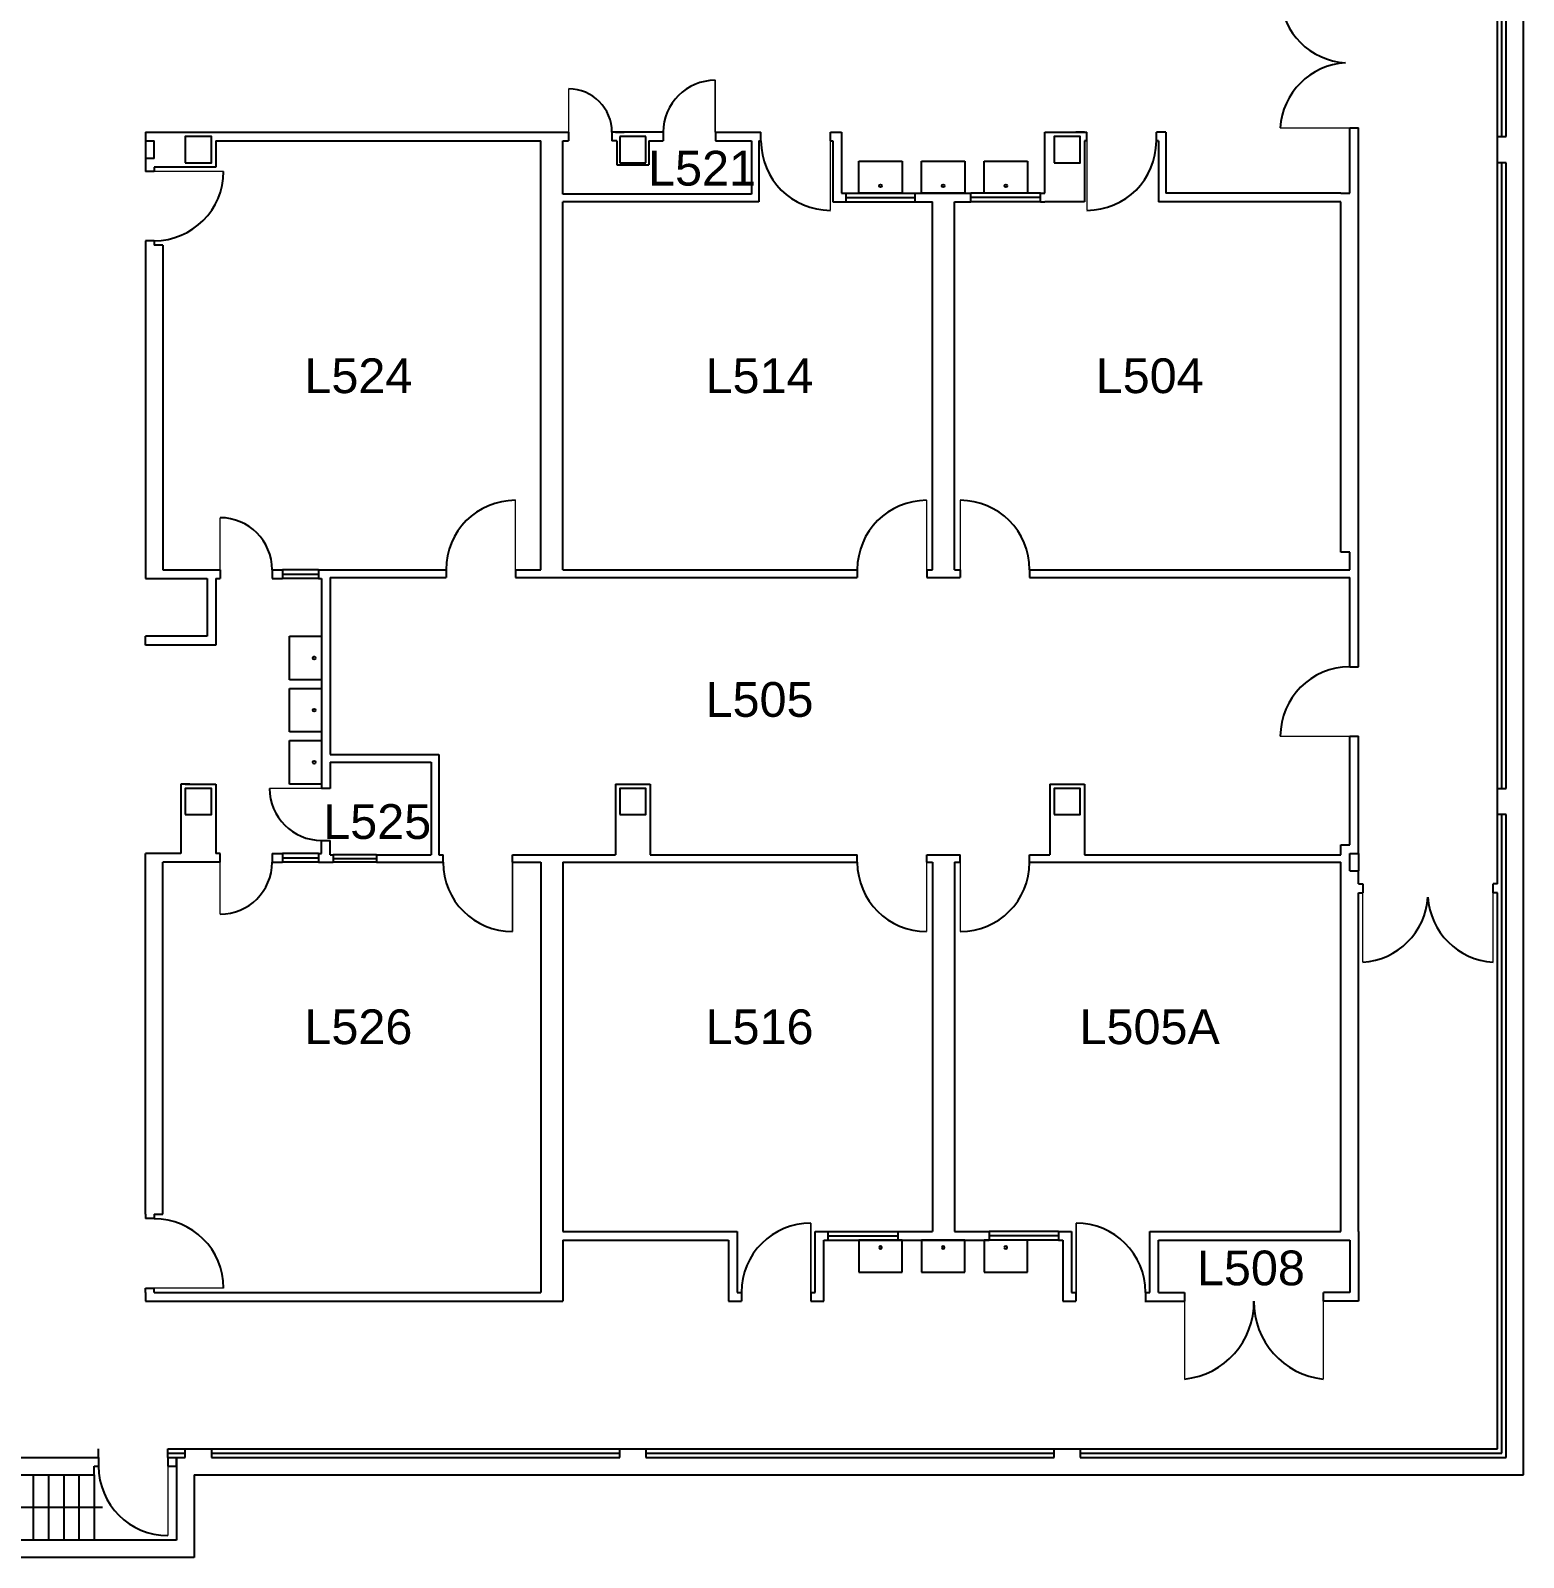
# Model space of a CAD drawing. Header units: inches. Extents: x -3235 to 3296, y 72 to 2924.
# Drawn here: x 2265 to 3296, y 90 to 1144 of the extents above; entities that cross this region are included whole.
import ezdxf
from ezdxf.enums import TextEntityAlignment as Align

# ---------------------------------------------------------------- set-up
doc = ezdxf.new("R2010")
doc.units = ezdxf.units.IN
doc.header["$LTSCALE"] = 48
doc.header["$MEASUREMENT"] = 0
doc.layers.get('0').update_dxf_attribs({"linetype": 'CONTINUOUS'})
for name, color, linetype in [('A-ANNO-ROOM', 4, 'CONTINUOUS'), ('A-ANNO-TEXT', 4, 'CONTINUOUS'), ('A-COLS', 5, 'CONTINUOUS'), ('A-DOOR', 2, 'CONTINUOUS'), ('A-FLOR-PFIX', 2, 'CONTINUOUS'), ('A-FLOR-STRS', 2, 'CONTINUOUS'), ('A-GLAZ', 2, 'CONTINUOUS'), ('A-GLAZ-SILL', 1, 'CONTINUOUS'), ('A-WALL-FULL', 6, 'CONTINUOUS')]:
    doc.layers.add(name, color=color, linetype=linetype)
doc.styles.add('ARIAL', font='arial.ttf')

# ---------------------------------------------------------------- blocks, each defined once
blk = doc.blocks.new('BOX')
at = {"layer": 'A-COLS'}
blk.add_lwpolyline([(-9, -9), (9, -9), (9, 9), (-9, 9), (-9, -9)], dxfattribs=at)
blk = doc.blocks.new('SCR-SINK')
for p, q in [((0, 15), (22, 15)), ((0, -15), (0, 15)), ((22, 15), (22, -15)), ((22, -15), (0, -15))]:
    blk.add_line(p, q)
blk.add_circle((5, 0), 1)
blk = doc.blocks.new('SP1')
blk.add_line((-0.5, 0), (0.5, 0))

msp = doc.modelspace()

# ---------------------------------------------------------------- linework, layer by layer
at = {"layer": 'A-ANNO-TEXT'}
msp.add_line((2314.4, 124), (2201.3, 124), dxfattribs=at)
at = {"layer": 'A-COLS'}
for p, q in [((2689.5, 1070.5), (2671.5, 1070.5)), ((2671.5, 1070.5), (2671.5, 1052.5)), ((2689.5, 1052.5), (2689.5, 1070.5)), ((2671.5, 1052.5), (2689.5, 1052.5))]:
    msp.add_line(p, q, dxfattribs=at)
for points in [[(2971.5, 1052.5), (2989.5, 1052.5), (2989.5, 1070.5), (2971.5, 1070.5), (2971.5, 1052.5)], [(2371.5, 602.5), (2389.5, 602.5), (2389.5, 620.5), (2371.5, 620.5), (2371.5, 602.5)]]:
    msp.add_lwpolyline(points, dxfattribs=at)
at = {"layer": 'A-DOOR'}
for points, const_width in [([(2737.4, 1073.5), (2737.4, 1109.5)], 1), ([(2636.2, 1073.5), (2636.2, 1103.5)], 0.75), ([(3175.5, 1076.5), (3127.5, 1076.5)], 1), ([(2816.9, 1067.5), (2816.9, 1019.5)], 1), ([(2994.1, 1067.5), (2994.1, 1019.5)], 1), ([(2350, 1046.5), (2398, 1046.5)], 1), ([(2599.4, 771.5), (2599.4, 819.5)], 1), ([(2883.4, 771.5), (2883.4, 819.5)], 1), ([(2906.6, 771.5), (2906.6, 819.5)], 1), ([(2395.5, 771.5), (2395.5, 807.5)], 1), ([(3175.5, 656.5), (3127.5, 656.5)], 1), ([(2465.5, 620.5), (2429.5, 620.5)], 1), ([(2395.5, 569.5), (2395.5, 533.5)], 1), ([(2597.4, 569.5), (2597.4, 521.5)], 1), ([(2883.4, 569.5), (2883.4, 521.5)], 1), ([(2906.6, 569.5), (2906.6, 521.5)], 1), ([(3184.5, 548.5), (3184.5, 500.5)], 1), ([(3274.5, 548.5), (3274.5, 500.5)], 1), ([(2803.4, 272.5), (2803.4, 320.5)], 1), ([(2986.6, 272.5), (2986.6, 320.5)], 1), ([(2350, 275.5), (2398, 275.5)], 1), ([(3061.5, 266.5), (3061.5, 212.5)], 1), ([(3157.3, 266.5), (3157.3, 212.5)], 1), ([(2359.5, 152.5), (2359.5, 104.5)], 1)]:
    msp.add_lwpolyline(points, dxfattribs=dict(at, const_width=const_width))
for centre, radius, start, end in [((3175.5, 1169.5), 48.1, 183.5763, 266.4237), ((3175.5, 1073.5), 48.1, 93.5763, 176.4237), ((2737.4, 1073.5), 35.9, 90, 180), ((2636.1, 1073.5), 30, 0, 89.8992), ((2816.9, 1067.5), 47.9, 180, 270), ((2994.1, 1067.5), 47.9, 270, 0), ((2350, 1046.5), 47.9, 270, 0), ((2599.4, 771.5), 47.9, 90, 180), ((2883.4, 771.5), 47.9, 90, 180), ((2906.6, 771.5), 47.9, 0, 90), ((2395.5, 771.5), 35.9, 0, 90), ((3175.5, 656.5), 47.9, 90, 180), ((2465.5, 620.5), 35.9, 180, 270), ((2395.5, 569.5), 35.9, 270, 0), ((2597.4, 569.5), 47.9, 180, 270), ((2883.4, 569.5), 47.9, 180, 270), ((2906.6, 569.5), 47.9, 270, 0), ((3181.5, 548.5), 48.1, 273.5763, 356.4237), ((3277.5, 548.5), 48.1, 183.5763, 266.4237), ((2350, 275.5), 47.9, 0, 90), ((2803.4, 272.5), 47.9, 90, 180), ((2986.6, 272.5), 47.9, 0, 90), ((3056.1, 265.7), 53.3, 275.8478, 0.8975), ((3162.7, 265.7), 53.3, 179.1025, 264.1522), ((2359.5, 152.5), 47.9, 180, 270)]:
    msp.add_arc(centre, radius, start, end, dxfattribs=at)
at = {"layer": 'A-FLOR-STRS'}
for p, q in [((2266.5, 146.5), (2266.5, 101.5)), ((2277, 146.5), (2277, 101.5)), ((2287.5, 146.5), (2287.5, 101.5)), ((2298, 146.5), (2298, 101.5)), ((2308.5, 146.5), (2308.5, 101.5))]:
    msp.add_line(p, q, dxfattribs=at)
at = {"layer": 'A-GLAZ'}
for p, q in [((2827.5, 1031.5), (2875.5, 1031.5)), ((2827.5, 1028.5), (2875.5, 1028.5)), ((2827.5, 1025.5), (2875.5, 1025.5)), ((2962, 1031.5), (2914, 1031.5)), ((2962, 1028.5), (2914, 1028.5)), ((2962, 1025.5), (2914, 1025.5)), ((2815.5, 314.5), (2863.5, 314.5)), ((2815.5, 311.5), (2863.5, 311.5)), ((2815.5, 308.5), (2863.5, 308.5)), ((2974.5, 314.5), (2926.5, 314.5)), ((2974.5, 311.5), (2926.5, 311.5)), ((2974.5, 308.5), (2926.5, 308.5))]:
    msp.add_line(p, q, dxfattribs=at)
at = {"layer": 'A-GLAZ-SILL'}
for p, q in [((2463.5, 771.5), (2438.5, 771.5)), ((2463.5, 765.5), (2438.5, 765.5)), ((2463.5, 575.5), (2438.5, 575.5)), ((2463.5, 569.5), (2438.5, 569.5)), ((2503.5, 574.7), (2473.5, 574.7)), ((2503.5, 569.5), (2473.5, 569.5))]:
    msp.add_line(p, q, dxfattribs=at)
at = {"layer": 'A-WALL-FULL'}
for p, q in [((3295.5, 146.5), (3295.5, 2573.5)), ((3280.5, 1070.5), (3280.5, 1352.5)), ((3283.5, 1070.5), (3283.5, 1352.5)), ((3277.5, 1070.5), (3277.5, 1220.5)), ((3175.5, 1031.5), (3175.5, 1076.5)), ((3175.5, 1076.5), (3181.5, 1076.5)), ((3181.5, 1031.5), (3181.5, 1076.5)), ((2344, 1073.5), (2636.1, 1073.5)), ((2344, 1073.5), (2344, 1049.5)), ((2344, 1067.5), (2350, 1067.5)), ((2350, 1055.5), (2350, 1067.5)), ((2392.5, 1067.5), (2392.5, 1049.5)), ((2392.5, 1067.5), (2616.9, 1067.5)), ((2616.9, 771.5), (2616.9, 1067.5)), ((2632.1, 1067.5), (2636.1, 1067.5)), ((2632.1, 1030.8), (2632.1, 1067.5)), ((2636.1, 1073.5), (2636.1, 1067.5)), ((2666.1, 1073.5), (2666.1, 1067.5)), ((2701.5, 1073.5), (2666.1, 1073.5)), ((2669.5, 1067.5), (2666.1, 1067.5)), ((2668.5, 1073.5), (2674.5, 1073.5)), ((2669.5, 1067.5), (2669.5, 1051)), ((2691.5, 1067.5), (2701.5, 1067.5)), ((2691.5, 1067.5), (2691.5, 1051)), ((2701.5, 1073.5), (2701.5, 1067.5)), ((2737.5, 1073.5), (2737.5, 1067.5)), ((2737.5, 1073.5), (2769, 1073.5)), ((2737.5, 1067.5), (2762.4, 1067.5)), ((2762.4, 1067.5), (2762.4, 1030.8)), ((2767.6, 1067.5), (2767.6, 1025.5)), ((2767.6, 1067.5), (2769, 1067.5)), ((2769, 1067.5), (2769, 1073.5)), ((2816.5, 1067.5), (2818.5, 1067.5)), ((2817, 1067.5), (2817, 1073.5)), ((2817, 1073.5), (2824.5, 1073.5)), ((2818.5, 1067.5), (2818.5, 1025.5)), ((2824.5, 1073.5), (2824.5, 1031.5)), ((2965, 1073.5), (2994, 1073.5)), ((2965, 1031.5), (2965, 1073.5)), ((2992.5, 1073.5), (2986.5, 1073.5)), ((2992.5, 1067.5), (2992.5, 1025.5)), ((2994.5, 1067.5), (2992.5, 1067.5)), ((2994, 1067.5), (2994, 1073.5)), ((3042, 1067.5), (3042, 1073.5)), ((3048.6, 1073.5), (3042, 1073.5)), ((3043.4, 1067.5), (3042, 1067.5)), ((3043.4, 1067.5), (3043.4, 1025.5)), ((3048.6, 1073.5), (3048.6, 1031.5)), ((2350, 1055.5), (2344, 1055.5)), ((2344, 1049.5), (2344, 1046.5)), ((2350, 1046.5), (2344, 1046.5)), ((2392.5, 1049.5), (2350, 1049.5)), ((2350, 1049.5), (2350, 1046.5)), ((2669.5, 1051), (2691.5, 1051)), ((3277.5, 554.5), (3277.5, 1052.5)), ((3280.5, 620.5), (3280.5, 1052.5)), ((3283.5, 620.5), (3283.5, 1052.5)), ((2762.4, 1030.8), (2632.1, 1030.8)), ((2632.1, 771.5), (2632.1, 1025.5)), ((2767.6, 1025.5), (2632.1, 1025.5)), ((2818.5, 1025.5), (2827.5, 1025.5)), ((2824.5, 1031.5), (2827.5, 1031.5)), ((2827.5, 1031.5), (2827.5, 1025.5)), ((2875.5, 1025.5), (2875.5, 1031.5)), ((2875.5, 1031.5), (2914, 1031.5)), ((2875.5, 1025.5), (2887.4, 1025.5)), ((2887.4, 771.5), (2887.4, 1025.5)), ((2902.6, 771.5), (2902.6, 1025.5)), ((2902.6, 1025.5), (2914, 1025.5)), ((2914, 1025.5), (2914, 1031.5)), ((2962, 1025.5), (2962, 1031.5)), ((2962, 1031.5), (2965, 1031.5)), ((2962, 1025.5), (2965, 1025.5)), ((2992.5, 1025.5), (2965, 1025.5)), ((3169.5, 1025.5), (3043.4, 1025.5)), ((3169.5, 1031.5), (3048.6, 1031.5)), ((3169.5, 1031.5), (3175.5, 1031.5)), ((3169.5, 783.5), (3169.5, 1025.5)), ((3181.5, 779.5), (3181.5, 1031.5)), ((2344, 998.6), (2344, 995.6)), ((2350, 998.6), (2344, 998.6)), ((2344, 995.6), (2344, 765.5)), ((2350, 998.6), (2350, 995.6)), ((2356, 995.5), (2350, 995.5)), ((2356, 995.5), (2356, 771.5)), ((3175.5, 783.5), (3169.5, 783.5)), ((3175.5, 771.5), (3175.5, 783.5)), ((2356, 771.5), (2392.5, 771.5)), ((2392.5, 771.5), (2395.5, 771.5)), ((2395.5, 771.5), (2395.5, 765.5)), ((2431.5, 771.5), (2431.5, 765.5)), ((2431.5, 771.5), (2438.5, 771.5)), ((2438.5, 771.5), (2438.5, 765.5)), ((2463.5, 771.5), (2463.5, 765.5)), ((2463.5, 771.5), (2551.5, 771.5)), ((2551.5, 771.5), (2551.5, 766.2)), ((2599.5, 771.5), (2616.9, 771.5)), ((2599.5, 771.5), (2599.5, 766.2)), ((2632.1, 771.5), (2835.5, 771.5)), ((2835.5, 771.5), (2835.5, 766.2)), ((2883.5, 771.5), (2887.4, 771.5)), ((2883.5, 771.5), (2883.5, 766.2)), ((2902.6, 771.5), (2906.5, 771.5)), ((2906.5, 771.5), (2906.5, 766.2)), ((2954.5, 771.5), (3175.5, 771.5)), ((2954.5, 771.5), (2954.5, 766.2)), ((3181.5, 704.5), (3181.5, 779.5)), ((2344, 765.5), (2386.5, 765.5)), ((2386.5, 765.5), (2386.5, 725.5)), ((2392.5, 765.5), (2392.5, 719.5)), ((2392.5, 765.5), (2395.5, 765.5)), ((2431.5, 765.5), (2438.5, 765.5)), ((2463.5, 765.5), (2465.5, 765.5)), ((2465.5, 765.5), (2465.5, 620.5)), ((2471.5, 766.2), (2471.5, 643.8)), ((2471.5, 766.2), (2551.5, 766.2)), ((2599.5, 766.2), (2835.5, 766.2)), ((2883.5, 766.2), (2906.5, 766.2)), ((2954.5, 766.2), (3175.5, 766.2)), ((3175.5, 704.5), (3175.5, 766.2)), ((2386.5, 725.5), (2344, 725.5)), ((2344, 719.5), (2344, 725.5)), ((2392.5, 719.5), (2344, 719.5)), ((3175.5, 704.5), (3181.5, 704.5)), ((3175.5, 581.5), (3175.5, 656.5)), ((3175.5, 656.5), (3181.5, 656.5)), ((3181.5, 575.5), (3181.5, 656.5)), ((2471.5, 643.8), (2546.5, 643.8)), ((2546.5, 643.8), (2546.5, 574.7)), ((2471.5, 638.5), (2541.2, 638.5)), ((2471.5, 638.5), (2471.5, 620.5)), ((2541.2, 638.5), (2541.2, 574.7)), ((2368.5, 623.5), (2368.5, 575.5)), ((2374.5, 623.5), (2368.5, 623.5)), ((2371.5, 623.5), (2392.5, 623.5)), ((2392.5, 623.5), (2392.5, 575.5)), ((2668.5, 623.5), (2692.5, 623.5)), ((2668.5, 623.5), (2668.5, 574.7)), ((2692.5, 623.5), (2692.5, 574.7)), ((2968.5, 623.5), (2992.5, 623.5)), ((2968.5, 623.5), (2968.5, 574.7)), ((2992.5, 623.5), (2992.5, 574.7)), ((2471.5, 620.5), (2465.5, 620.5)), ((3280.5, 161.5), (3280.5, 602.5)), ((3283.5, 158.5), (3283.5, 602.5)), ((2465.5, 575.5), (2465.5, 584.5)), ((2465.5, 584.5), (2471.5, 584.5)), ((2471.5, 574.7), (2471.5, 584.5)), ((3169.5, 574.7), (3169.5, 581.5)), ((3169.5, 581.5), (3175.5, 581.5)), ((2344, 569.5), (2344, 575.5)), ((2368.5, 575.5), (2344, 575.5)), ((2344, 326.5), (2344, 569.5)), ((2395.5, 569.5), (2356, 569.5)), ((2356, 326.5), (2356, 569.5)), ((2395.5, 575.5), (2392.5, 575.5)), ((2395.5, 569.5), (2395.5, 575.5)), ((2431.5, 575.5), (2438.5, 575.5)), ((2431.5, 575.5), (2431.5, 569.5)), ((2431.5, 569.5), (2438.5, 569.5)), ((2438.5, 575.5), (2438.5, 569.5)), ((2463.5, 575.5), (2465.5, 575.5)), ((2463.5, 575.5), (2463.5, 569.5)), ((2463.5, 569.5), (2473.5, 569.5)), ((2471.5, 574.7), (2473.5, 574.7)), ((2473.5, 574.7), (2473.5, 569.5)), ((2503.5, 574.7), (2541.2, 574.7)), ((2503.5, 574.7), (2503.5, 569.5)), ((2503.5, 569.5), (2549.5, 569.5)), ((2546.5, 574.7), (2549.5, 574.7)), ((2549.5, 569.5), (2549.5, 574.7)), ((2597.5, 569.5), (2597.5, 574.7)), ((2597.5, 574.7), (2668.5, 574.7)), ((2597.5, 569.5), (2616.9, 569.5)), ((2616.9, 569.5), (2616.9, 272.5)), ((2632.1, 569.5), (2632.1, 314.5)), ((2632.1, 569.5), (2835.5, 569.5)), ((2692.5, 574.7), (2835.5, 574.7)), ((2835.5, 569.5), (2835.5, 574.7)), ((2883.5, 569.5), (2883.5, 574.7)), ((2883.5, 574.7), (2906.5, 574.7)), ((2883.5, 569.5), (2887.4, 569.5)), ((2887.4, 569.5), (2887.4, 314.5)), ((2902.6, 569.5), (2902.6, 314.5)), ((2902.6, 569.5), (2906.5, 569.5)), ((2906.5, 569.5), (2906.5, 574.7)), ((2954.5, 569.5), (2954.5, 574.7)), ((2954.5, 574.7), (2968.5, 574.7)), ((2954.5, 569.5), (3169.5, 569.5)), ((2992.5, 574.7), (3169.5, 574.7)), ((3169.5, 314.5), (3169.5, 569.5)), ((3175.5, 563.5), (3175.5, 575.5)), ((3175.5, 575.5), (3181.5, 575.5)), ((3181.5, 575.5), (3181.5, 563.5)), ((3175.5, 563.5), (3181.5, 563.5)), ((3181.5, 554.5), (3181.5, 563.5)), ((3181.5, 554.5), (3184.5, 554.5)), ((3181.5, 314.5), (3181.5, 548.5)), ((3181.5, 548.5), (3184.5, 548.5)), ((3184.5, 554.5), (3184.5, 548.5)), ((3277.5, 554.5), (3274.5, 554.5)), ((3274.5, 548.5), (3274.5, 554.5)), ((3277.5, 548.5), (3274.5, 548.5)), ((3277.5, 164.5), (3277.5, 548.5)), ((2344, 326.5), (2344, 323.5)), ((2350, 323.5), (2344, 323.5)), ((2350, 326.5), (2350, 323.5)), ((2350, 326.5), (2356, 326.5)), ((2632.1, 314.5), (2752.5, 314.5)), ((2632.1, 308.5), (2746.5, 308.5)), ((2632.1, 308.5), (2632.1, 266.5)), ((2746.5, 308.5), (2746.5, 266.5)), ((2752.5, 314.5), (2752.5, 272.5)), ((2806.5, 272.5), (2806.5, 314.5)), ((2806.5, 314.5), (2815.5, 314.5)), ((2812.5, 266.5), (2812.5, 308.5)), ((2812.5, 308.5), (2815.5, 308.5)), ((2815.5, 308.5), (2815.5, 314.5)), ((2863.5, 314.5), (2863.5, 308.5)), ((2863.5, 314.5), (2887.4, 314.5)), ((2863.5, 308.5), (2926.5, 308.5)), ((2902.6, 314.5), (2926.5, 314.5)), ((2926.5, 314.5), (2926.5, 308.5)), ((2974.5, 314.5), (2974.5, 308.5)), ((2974.5, 314.5), (2983.5, 314.5)), ((2974.5, 308.5), (2977.5, 308.5)), ((2977.5, 308.5), (2977.5, 266.5)), ((2983.5, 314.5), (2983.5, 272.5)), ((3037.5, 272.5), (3037.5, 314.5)), ((3037.5, 314.5), (3169.5, 314.5)), ((3043.5, 272.5), (3043.5, 308.5)), ((3043.5, 308.5), (3175.5, 308.5)), ((3175.5, 308.5), (3175.5, 272.5)), ((3181.5, 314.5), (3181.5, 266.5)), ((2344, 272.5), (2344, 275.5)), ((2344, 275.5), (2350, 275.5)), ((2350, 272.5), (2350, 275.5)), ((2344, 272.5), (2344, 266.5)), ((2344, 266.5), (2632.1, 266.5)), ((2350, 272.5), (2616.9, 272.5)), ((2746.5, 266.5), (2752.5, 266.5)), ((2752.5, 272.5), (2755.5, 272.5)), ((2752.5, 266.5), (2755.5, 266.5)), ((2755.5, 272.5), (2755.5, 266.5)), ((2803.5, 272.5), (2806.5, 272.5)), ((2803.5, 272.5), (2803.5, 266.5)), ((2803.5, 266.5), (2812.5, 266.5)), ((2977.5, 266.5), (2986.5, 266.5)), ((2983.5, 272.5), (2986.5, 272.5)), ((2986.5, 272.5), (2986.5, 266.5)), ((3034.1, 266.5), (3061.5, 266.5)), ((3034.5, 272.5), (3037.5, 272.5)), ((3034.5, 272.5), (3034.5, 266.5)), ((3043.5, 272.5), (3061.5, 272.5)), ((3061.5, 272.5), (3061.5, 266.5)), ((3175.5, 272.5), (3157.5, 272.5)), ((3157.5, 266.5), (3157.5, 272.5)), ((3181.5, 266.5), (3157.5, 266.5)), ((2206, 158.5), (2308.5, 158.5)), ((2308.5, 158.5), (2311.5, 158.5)), ((2311.5, 158.5), (2311.5, 164.5)), ((2311.5, 158.5), (2311.5, 152.5)), ((2359.5, 158.5), (2359.5, 164.5)), ((2359.5, 164.5), (3277.5, 164.5)), ((2359.5, 161.5), (2371.5, 161.5)), ((2359.5, 158.5), (2359.5, 152.5)), ((2359.5, 158.5), (2365.5, 158.5)), ((2365.5, 158.5), (2365.5, 101.5)), ((2365.5, 152.5), (2365.5, 158.5)), ((2365.5, 158.5), (2371.5, 158.5)), ((2389.5, 161.5), (2671.5, 161.5)), ((2389.5, 158.5), (2671.5, 158.5)), ((2689.5, 161.5), (2971.5, 161.5)), ((2689.5, 158.5), (2971.5, 158.5)), ((2989.5, 161.5), (3280.5, 161.5)), ((2989.5, 158.5), (3283.5, 158.5)), ((2308.5, 146.5), (2308.5, 152.5)), ((2308.5, 152.5), (2311.5, 152.5)), ((2359.5, 152.5), (2365.5, 152.5)), ((2137.5, 146.5), (2308.5, 146.5)), ((2377.5, 146.5), (2377.5, 89.5)), ((2377.5, 146.5), (3295.5, 146.5)), ((2365.5, 101.5), (2182.5, 101.5)), ((2377.5, 89.5), (2194.5, 89.5))]:
    msp.add_line(p, q, dxfattribs=at)
for points in [[(3283.5, 1052.5), (3277.5, 1052.5), (3277.5, 1070.5), (3283.5, 1070.5)], [(3283.5, 602.5), (3277.5, 602.5), (3277.5, 620.5), (3283.5, 620.5)], [(2371.5, 158.5), (2371.5, 164.5), (2389.5, 164.5), (2389.5, 158.5)], [(2671.5, 158.5), (2671.5, 164.5), (2689.5, 164.5), (2689.5, 158.5)], [(2971.5, 158.5), (2971.5, 164.5), (2989.5, 164.5), (2989.5, 158.5)]]:
    msp.add_lwpolyline(points, dxfattribs=at)

# ---------------------------------------------------------------- block references
at = {"layer": 'A-FLOR-PFIX'}
for p, rotation in [((2851.5, 1031.5), 90), ((2894.8, 1031.5), 90), ((2938, 1031.5), 90), ((2465.5, 710.5), 179.9999999999997), ((2465.5, 674.5), 179.9999999999997), ((2465.5, 638.5), 179.9999999999997)]:
    msp.add_blockref('SCR-SINK', p, dxfattribs=dict(at, rotation=rotation))
at = {"layer": 'A-FLOR-PFIX', "xscale": -1, "rotation": 90}
for p in [(2851.5, 308.5), (2894.8, 308.5), (2938, 308.5)]:
    msp.add_blockref('SCR-SINK', p, dxfattribs=at)
at = {"layer": 'A-GLAZ'}
for p, xscale, yscale, zscale in [((2451, 768.5), 25, 25, 25), ((2451, 572.5), 25, 25, 25), ((2488.5, 572.1), 30, 30, 30)]:
    msp.add_blockref('SP1', p, dxfattribs=dict(at, xscale=xscale, yscale=yscale, zscale=zscale))
at = {"layer": 'A-WALL-FULL'}
for p in [(2380.5, 1061.5), (2680.5, 611.5), (2980.5, 611.5)]:
    msp.add_blockref('BOX', p, dxfattribs=at)

# ---------------------------------------------------------------- texts
at = {"layer": 'A-ANNO-ROOM', "style": 'ARIAL'}
for s, p in [('L521', (2728.3, 1036.7)), ('L524', (2491, 893.4)), ('L514', (2768, 893.4)), ('L504', (3037.4, 893.4)), ('L505', (2768, 669.9)), ('L525', (2504, 585.6)), ('L526', (2491, 443.9)), ('L516', (2768, 443.9)), ('L505A', (3037.4, 443.9)), ('L508', (3107.3, 277.4))]:
    msp.add_text(s, height=24, dxfattribs=at).set_placement(p, align=Align.CENTER)

doc.saveas('drawing.dxf')
